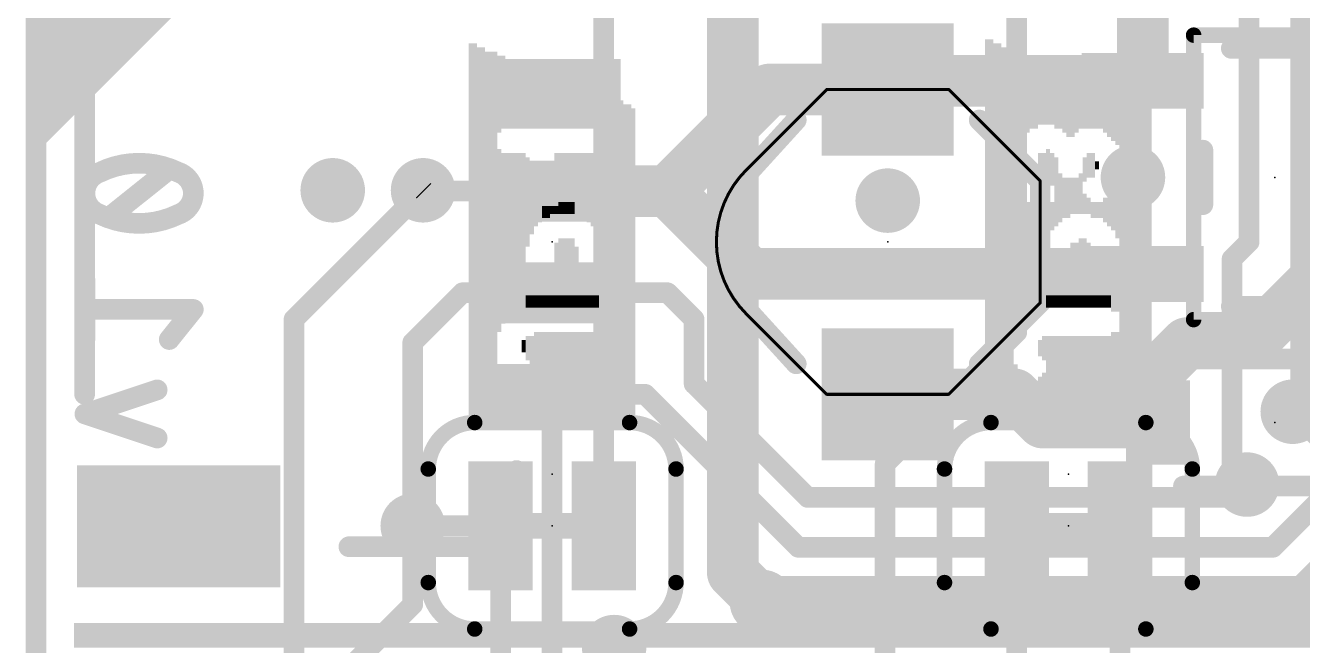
# Model space of a CAD drawing. Extents: x -31.8 to 54.9, y -15.3 to 25.5.
# Drawn here: x -0.1 to 12.46, y 8.73 to 14.83 of the extents above; entities that cross this region are included whole.
import ezdxf

# ---------------------------------------------------------------- set-up
doc = ezdxf.new("R2010")
doc.units = 0
for name, color, linetype in [('1', 12, 'CONTINUOUS'), ('16', 132, 'CONTINUOUS'), ('18', 110, 'CONTINUOUS'), ('20', 53, 'CONTINUOUS'), ('21', 41, 'CONTINUOUS'), ('22', 40, 'CONTINUOUS'), ('23', 53, 'CONTINUOUS'), ('24', 53, 'CONTINUOUS'), ('51', 53, 'CONTINUOUS')]:
    doc.layers.add(name, color=color, linetype=linetype)

# ---------------------------------------------------------------- blocks, each defined once
blk = doc.blocks.new('RECT')
blk.add_solid([(-0.5, -0.5), (0.5, -0.5), (-0.5, 0.5), (0.5, 0.5)])
blk = doc.blocks.new('ROUNDV')
at = {"const_width": 0.5}
blk.add_lwpolyline([(0, -0.25, 1), (0, 0.25, 1), (0, -0.25)], format="xyb", dxfattribs=at)

msp = doc.modelspace()

# ---------------------------------------------------------------- linework, layer by layer
at = {"layer": '1'}
for points, const_width in [([(0, 0), (0, 25.4)], 0.2032), ([(10.8919, 14.285), (10.8919, 15.8449)], 0.508), ([(7.215, 14.2), (6.215, 13.2)], 0.508), ([(8.382, 14.2), (7.215, 14.2)], 0.508), ([(8.467, 14.285), (8.382, 14.2)], 0.508), ([(10.8919, 14.285), (8.467, 14.285)], 0.508), ([(5.08, 13.2), (6.215, 13.2)], 0.508), ([(7.03, 12.385), (6.215, 13.2)], 0.508), ([(3.81, 13.208), (3.818, 13.2)], 0.2032), ([(3.818, 13.2), (5.08, 13.2)], 0.2032), ([(10.8919, 12.385), (7.03, 12.385)], 0.508), ([(11.9576, 11.7036), (12.639, 12.385)], 0.508), ([(12.639, 12.385), (13.4921, 12.385)], 0.508), ([(3.7084, 11.7094), (4.199, 12.2)], 0.2032), ([(4.199, 12.2), (5.08, 12.2)], 0.2032), ([(5.08, 12.2), (6.215, 12.2)], 0.2032), ([(6.477, 11.938), (6.215, 12.2)], 0.2032), ([(6.477, 11.303), (6.477, 11.938)], 0.2032), ([(11.3226, 11.7036), (11.042, 11.423)], 0.508), ([(11.3226, 11.7036), (11.9576, 11.7036)], 0.508), ([(3.7084, 9.906), (3.7084, 11.7094)], 0.2032), ([(11.042, 11.423), (11.042, 10.922)], 0.508), ([(8.382, 11.2), (9.628, 11.2)], 0.508), ([(9.628, 11.2), (9.906, 10.922)], 0.508), ([(7.5954, 10.1846), (6.477, 11.303)], 0.2032), ([(5.08, 11.2), (5.9958, 11.2)], 0.2032), ([(5.08, 11.2), (5.08, 8.089)], 0.2032), ([(5.9958, 11.2), (7.5014, 9.6944)], 0.2032), ([(9.906, 10.922), (11.042, 10.922)], 0.508), ([(12.3673, 11.0287), (12.773, 10.6229)], 0.2032), ([(11.9177, 10.3116), (11.7907, 10.1846)], 0.2032), ([(12.773, 10.2949), (12.1726, 9.6944)], 0.2032), ([(11.7907, 10.1846), (7.5954, 10.1846)], 0.2032), ([(13.342, 9.9963), (12.5024, 9.1567)], 0.508), ([(3.7084, 9.1304), (3.7084, 9.906)], 0.2032), ([(7.5014, 9.6944), (12.1726, 9.6944)], 0.2032), ([(12.5024, 9.1567), (7.1442, 9.1567)], 0.508), ([(2.667, 8.089), (3.7084, 9.1304)], 0.2032)]:
    msp.add_lwpolyline(points, dxfattribs=dict(at, const_width=const_width))
for points, const_width in [([(7.215, 14.327, 1), (7.215, 14.073)], 0.254), ([(7.3048, 14.1102, 1), (7.1252, 14.2898)], 0.254), ([(8.467, 14.412, 1), (8.467, 14.158)], 0.254), ([(8.5568, 14.1952, 1), (8.3772, 14.3748)], 0.254), ([(8.382, 14.073, 1), (8.382, 14.327)], 0.254), ([(10.8919, 14.158, 1), (10.8919, 14.412)], 0.254), ([(8.2922, 14.2898, 1), (8.4718, 14.1102)], 0.254), ([(10.7649, 14.285, 1), (11.0189, 14.285)], 0.254), ([(5.08, 13.327, 1), (5.08, 13.073)], 0.254), ([(6.3048, 13.2898, 1), (6.1252, 13.1102)], 0.254), ([(6.215, 13.073, 1), (6.215, 13.327)], 0.254), ([(6.1252, 13.2898, 1), (6.3048, 13.1102)], 0.254), ([(3.8459, 13.2439, 1), (3.7741, 13.1721)], 0.1016), ([(3.818, 13.2508, 1), (3.818, 13.1492)], 0.1016), ([(3.7821, 13.1641, 1), (3.8539, 13.2359)], 0.1016), ([(5.08, 13.1492, 1), (5.08, 13.2508)], 0.1016), ([(7.03, 12.512, 1), (7.03, 12.258)], 0.254), ([(6.9402, 12.2952, 1), (7.1198, 12.4748)], 0.254), ([(10.8919, 12.258, 1), (10.8919, 12.512)], 0.254), ([(12.639, 12.512, 1), (12.639, 12.258)], 0.254), ([(12.7288, 12.2952, 1), (12.5492, 12.4748)], 0.254), ([(4.199, 12.2508, 1), (4.199, 12.1492)], 0.1016), ([(4.2349, 12.1641, 1), (4.1631, 12.2359)], 0.1016), ([(5.08, 12.2508, 1), (5.08, 12.1492)], 0.1016), ([(5.08, 12.1492, 1), (5.08, 12.2508)], 0.1016), ([(6.2509, 12.2359, 1), (6.1791, 12.1641)], 0.1016), ([(6.215, 12.1492, 1), (6.215, 12.2508)], 0.1016), ([(6.5278, 11.938, 1), (6.4262, 11.938)], 0.1016), ([(6.4411, 11.9021, 1), (6.5129, 11.9739)], 0.1016), ([(11.3226, 11.8306, 1), (11.3226, 11.5766)], 0.254), ([(11.4124, 11.6138, 1), (11.2328, 11.7934)], 0.254), ([(11.9576, 11.5766, 1), (11.9576, 11.8306)], 0.254), ([(3.7592, 11.7094, 1), (3.6576, 11.7094)], 0.1016), ([(11.8678, 11.7934, 1), (12.0474, 11.6138)], 0.254), ([(3.6725, 11.7453, 1), (3.7443, 11.6735)], 0.1016), ([(11.169, 11.423, 1), (10.915, 11.423)], 0.254), ([(10.9522, 11.5128, 1), (11.1318, 11.3332)], 0.254), ([(8.382, 11.327, 1), (8.382, 11.073)], 0.254), ([(9.7178, 11.2898, 1), (9.5382, 11.1102)], 0.254), ([(9.628, 11.073, 1), (9.628, 11.327)], 0.254), ([(6.5129, 11.3389, 1), (6.4411, 11.2671)], 0.1016), ([(6.4262, 11.303, 1), (6.5278, 11.303)], 0.1016), ([(5.08, 11.2508, 1), (5.08, 11.1492)], 0.1016), ([(5.1308, 11.2, 1), (5.0292, 11.2)], 0.1016), ([(6.0317, 11.2359, 1), (5.9599, 11.1641)], 0.1016), ([(5.9958, 11.1492, 1), (5.9958, 11.2508)], 0.1016), ([(9.906, 11.049, 1), (9.906, 10.795)], 0.254), ([(9.8162, 10.8322, 1), (9.9958, 11.0118)], 0.254), ([(11.042, 10.795, 1), (11.042, 11.049)], 0.254), ([(12.4032, 11.0646, 1), (12.3313, 10.9928)], 0.1016), ([(10.915, 10.922, 1), (11.169, 10.922)], 0.254), ([(11.9536, 10.2757, 1), (11.8818, 10.3475)], 0.1016), ([(7.5954, 10.2354, 1), (7.5954, 10.1338)], 0.1016), ([(7.5595, 10.1487, 1), (7.6313, 10.2205)], 0.1016), ([(11.7548, 10.2205, 1), (11.8266, 10.1487)], 0.1016), ([(11.7907, 10.1338, 1), (11.7907, 10.2354)], 0.1016), ([(3.7592, 9.906, 1), (3.6576, 9.906)], 0.1016), ([(3.6576, 9.906, 1), (3.7592, 9.906)], 0.1016), ([(7.5014, 9.7452, 1), (7.5014, 9.6436)], 0.1016), ([(7.4655, 9.6585, 1), (7.5373, 9.7303)], 0.1016), ([(12.1366, 9.7303, 1), (12.2085, 9.6585)], 0.1016), ([(12.1726, 9.6436, 1), (12.1726, 9.7452)], 0.1016), ([(7.1442, 9.2837, 1), (7.1442, 9.0297)], 0.254), ([(12.4126, 9.2465, 1), (12.5922, 9.0669)], 0.254), ([(12.5024, 9.0297, 1), (12.5024, 9.2837)], 0.254), ([(3.6576, 9.1304, 1), (3.7592, 9.1304)], 0.1016), ([(3.7443, 9.0945, 1), (3.6725, 9.1663)], 0.1016)]:
    msp.add_lwpolyline(points, format="xyb", dxfattribs=dict(at, const_width=const_width))
at = {"layer": '16'}
for points, const_width in [([(0, 0), (0, 25.4)], 0.2032), ([(12.446, 23.368), (12.446, 11.1074)], 0.2032), ([(5.588, 22.733), (5.588, 9.906)], 0.2032), ([(11.938, 12.7), (11.938, 22.606)], 0.2032), ([(9.652, 11.811), (9.652, 22.479)], 0.2032), ([(6.858, 16.256), (6.858, 9.4428)], 0.508), ([(0.7197, 12.9413), (1.3123, 13.4154)], 0.2032), ([(2.54, 11.938), (3.81, 13.208)], 0.2032), ([(11.7704, 12.5324), (11.938, 12.7)], 0.2032), ([(11.7704, 10.4589), (11.7704, 12.5324)], 0.2032), ([(0.4826, 11.739), (0.4826, 12.3317)], 0.2032), ([(1.5494, 12.0354), (0.4826, 12.0354)], 0.2032), ([(1.3123, 11.739), (1.5494, 12.0354)], 0.2032), ([(2.54, 6.35), (2.54, 11.938)], 0.2032), ([(8.3566, 10.5156), (9.652, 11.811)], 0.2032), ([(0.4826, 11.0067), (1.1938, 11.2437)], 0.2032), ([(12.3673, 11.0287), (12.446, 11.1074)], 0.2032), ([(1.1938, 10.7696), (0.4826, 11.0067)], 0.2032), ([(8.3566, 8.4582), (8.3566, 10.5156)], 0.2032), ([(11.9177, 10.3116), (11.7704, 10.4589)], 0.2032), ([(4.572, 9.906), (3.7084, 9.906)], 0.2032), ([(4.572, 9.906), (4.572, 7.3914)], 0.2032), ([(9.652, 9.906), (9.652, 8.4836)], 0.2032), ([(10.668, 9.906), (10.668, 5.6304)], 0.2032), ([(6.858, 9.4428), (7.1442, 9.1567)], 0.508)]:
    msp.add_lwpolyline(points, dxfattribs=dict(at, const_width=const_width))
for points, const_width in [([(1.016, 13.4747, 0.1139), (0.6308, 13.3858)], 0.2032), ([(1.4012, 13.3858, 0.1139), (1.016, 13.4747)], 0.2032), ([(1.016, 13.5255, 1), (1.016, 13.4239)], 0.1016), ([(1.016, 13.4239, 1), (1.016, 13.5255)], 0.1016), ([(0.6308, 13.3858, 0.3205), (0.4826, 13.1784)], 0.2032), ([(0.6085, 13.4315, 1), (0.653, 13.3401)], 0.1016), ([(0.6472, 13.3377, 1), (0.6143, 13.4338)], 0.1016), ([(1.3441, 13.3758, 1), (1.2806, 13.4551)], 0.1016), ([(1.5494, 13.1784, 0.3205), (1.4012, 13.3858)], 0.2032), ([(1.4177, 13.4338, 1), (1.3848, 13.3377)], 0.1016), ([(1.379, 13.3401, 1), (1.4235, 13.4315)], 0.1016), ([(0.4826, 13.1784, 0.3205), (0.6308, 12.9709)], 0.2032), ([(0.5334, 13.1784, 1), (0.4318, 13.1784)], 0.1016), ([(0.4318, 13.1784, 1), (0.5334, 13.1784)], 0.1016), ([(1.4012, 12.9709, 0.3205), (1.5494, 13.1784)], 0.2032), ([(1.6002, 13.1784, 1), (1.4986, 13.1784)], 0.1016), ([(1.4986, 13.1784, 1), (1.6002, 13.1784)], 0.1016), ([(3.8459, 13.1721, 1), (3.7741, 13.2439)], 0.1016), ([(0.6308, 12.9709, 0.1139), (1.016, 12.882)], 0.2032), ([(0.653, 13.0166, 1), (0.6085, 12.9253)], 0.1016), ([(0.6143, 12.9229, 1), (0.6472, 13.019)], 0.1016), ([(1.016, 12.882, 0.1139), (1.4012, 12.9709)], 0.2032), ([(1.3848, 13.019, 1), (1.4177, 12.9229)], 0.1016), ([(1.4235, 12.9253, 1), (1.379, 13.0166)], 0.1016), ([(0.6879, 12.981, 1), (0.7514, 12.9016)], 0.1016), ([(1.016, 12.9328, 1), (1.016, 12.8312)], 0.1016), ([(1.016, 12.8312, 1), (1.016, 12.9328)], 0.1016), ([(11.8872, 12.7, 1), (11.9888, 12.7)], 0.1016), ([(11.9739, 12.6641, 1), (11.9021, 12.7359)], 0.1016), ([(11.8212, 12.5324, 1), (11.7195, 12.5324)], 0.1016), ([(11.7344, 12.5683, 1), (11.8063, 12.4964)], 0.1016), ([(0.5334, 12.3317, 1), (0.4318, 12.3317)], 0.1016), ([(0.4826, 12.0862, 1), (0.4826, 11.9846)], 0.1016), ([(1.5891, 12.0036, 1), (1.5097, 12.0671)], 0.1016), ([(1.5494, 11.9846, 1), (1.5494, 12.0862)], 0.1016), ([(2.5908, 11.938, 1), (2.4892, 11.938)], 0.1016), ([(2.5041, 11.9739, 1), (2.5759, 11.9021)], 0.1016), ([(1.2727, 11.7708, 1), (1.352, 11.7073)], 0.1016), ([(9.6012, 11.811, 1), (9.7028, 11.811)], 0.1016), ([(9.6879, 11.7751, 1), (9.6161, 11.8469)], 0.1016), ([(0.4318, 11.739, 1), (0.5334, 11.739)], 0.1016), ([(1.2099, 11.1955, 1), (1.1777, 11.2919)], 0.1016), ([(12.4819, 11.0715, 1), (12.4101, 11.1433)], 0.1016), ([(0.4987, 11.0549, 1), (0.4665, 10.9585)], 0.1016), ([(0.4665, 11.0549, 1), (0.4987, 10.9585)], 0.1016), ([(12.3313, 11.0646, 1), (12.4032, 10.9928)], 0.1016), ([(12.3952, 11.1074, 1), (12.4968, 11.1074)], 0.1016), ([(1.1777, 10.7214, 1), (1.2099, 10.8178)], 0.1016), ([(8.4074, 10.5156, 1), (8.3058, 10.5156)], 0.1016), ([(8.3207, 10.5515, 1), (8.3925, 10.4797)], 0.1016), ([(11.8063, 10.4949, 1), (11.7344, 10.423)], 0.1016), ([(11.7195, 10.4589, 1), (11.8212, 10.4589)], 0.1016), ([(11.8818, 10.2757, 1), (11.9536, 10.3475)], 0.1016), ([(3.7084, 9.9568, 1), (3.7084, 9.8552)], 0.1016), ([(4.6228, 9.906, 1), (4.5212, 9.906)], 0.1016), ([(4.572, 9.8552, 1), (4.572, 9.9568)], 0.1016), ([(5.5372, 9.906, 1), (5.6388, 9.906)], 0.1016), ([(9.7028, 9.906, 1), (9.6012, 9.906)], 0.1016), ([(10.7188, 9.906, 1), (10.6172, 9.906)], 0.1016), ([(6.9478, 9.5327, 1), (6.7682, 9.353)], 0.254), ([(6.731, 9.4428, 1), (6.985, 9.4428)], 0.254), ([(7.0543, 9.0669, 1), (7.234, 9.2465)], 0.254)]:
    msp.add_lwpolyline(points, format="xyb", dxfattribs=dict(at, const_width=const_width))
at = {"layer": '20', "const_width": 0.2032}
msp.add_lwpolyline([(0, 25.4), (0, 0)], dxfattribs=at)
at = {"layer": '21', "const_width": 0.2032}
for points in [[(11.684, 25.4), (0, 13.716)], [(0, 13.716), (0, 18.161)], [(0, 14.8336), (1.1176, 14.8336)], [(0, 14.6304), (0.9144, 14.6304)], [(11.7626, 14.605), (12.6214, 14.605)], [(0, 14.4272), (0.7112, 14.4272)], [(0, 14.224), (0.508, 14.224)], [(0.48, 14.2), (0.48, 11.2)], [(0, 14.0208), (0.3048, 14.0208)], [(7.482, 13.9), (7.0081, 13.3783)], [(9.282, 13.9), (9.882, 13.3)], [(0, 13.8176), (0.1016, 13.8176)], [(11.4832, 13.0666), (11.4832, 13.6034)], [(9.882, 13.3), (9.882, 12.1)], [(9.882, 12.1), (9.282, 11.5)], [(7.0081, 12.0217), (7.482, 11.5)], [(12.6214, 12.065), (11.7626, 12.065)], [(13.092, 11.547), (11.292, 11.547)], [(4.73, 10.45), (4.73, 9.7)], [(13.092, 10.297), (11.292, 10.297)], [(4.73, 9.7), (3.08, 9.7)]]:
    msp.add_lwpolyline(points, dxfattribs=at)
at = {"layer": '21'}
for points, const_width in [([(0, 14.8844, 1), (0, 14.7828)], 0.1016), ([(1.1176, 14.7828, 1), (1.1176, 14.8844)], 0.1016), ([(0, 14.6812, 1), (0, 14.5796)], 0.1016), ([(0.9144, 14.5796, 1), (0.9144, 14.6812)], 0.1016), ([(11.7626, 14.6558, 1), (11.7626, 14.5542)], 0.1016), ([(0, 14.478, 1), (0, 14.3764)], 0.1016), ([(0.7112, 14.3764, 1), (0.7112, 14.478)], 0.1016), ([(0, 14.2748, 1), (0, 14.1732)], 0.1016), ([(0.508, 14.1732, 1), (0.508, 14.2748)], 0.1016), ([(0.5308, 14.2, 1), (0.4292, 14.2)], 0.1016), ([(0, 14.0716, 1), (0, 13.97)], 0.1016), ([(0.3048, 13.97, 1), (0.3048, 14.0716)], 0.1016), ([(7.5196, 13.8658, 1), (7.4444, 13.9342)], 0.1016), ([(9.3179, 13.9359, 1), (9.2461, 13.8641)], 0.1016), ([(0, 13.8684, 1), (0, 13.7668)], 0.1016), ([(0.1016, 13.7668, 1), (0.1016, 13.8684)], 0.1016), ([(-0.0359, 13.7519, 1), (0.0359, 13.6801)], 0.1016), ([(-0.0508, 13.716, 1), (0.0508, 13.716)], 0.1016), ([(11.534, 13.6034, 1), (11.4324, 13.6034)], 0.1016), ([(7.0081, 13.3783, 0.391), (7.0081, 12.0217)], 0.2032), ([(6.9705, 13.4125, 1), (7.0457, 13.3441)], 0.1016), ([(7.0454, 13.3438, 1), (6.9708, 13.4128)], 0.1016), ([(9.9328, 13.3, 1), (9.8312, 13.3)], 0.1016), ([(9.8461, 13.2641, 1), (9.9179, 13.3359)], 0.1016), ([(11.4324, 13.0666, 1), (11.534, 13.0666)], 0.1016), ([(9.9179, 12.0641, 1), (9.8461, 12.1359)], 0.1016), ([(7.0457, 12.0559, 1), (6.9705, 11.9875)], 0.1016), ([(6.9708, 11.9872, 1), (7.0454, 12.0562)], 0.1016), ([(9.8312, 12.1, 1), (9.9328, 12.1)], 0.1016), ([(11.7626, 12.1158, 1), (11.7626, 12.0142)], 0.1016), ([(7.4444, 11.4658, 1), (7.5196, 11.5342)], 0.1016), ([(9.2461, 11.5359, 1), (9.3179, 11.4641)], 0.1016), ([(11.292, 11.5978, 1), (11.292, 11.4962)], 0.1016), ([(0.4292, 11.2, 1), (0.5308, 11.2)], 0.1016), ([(4.7808, 10.45, 1), (4.6792, 10.45)], 0.1016), ([(11.292, 10.3478, 1), (11.292, 10.2462)], 0.1016), ([(3.08, 9.7508, 1), (3.08, 9.6492)], 0.1016), ([(4.73, 9.6492, 1), (4.73, 9.7508)], 0.1016), ([(4.6792, 9.7, 1), (4.7808, 9.7)], 0.1016)]:
    msp.add_lwpolyline(points, format="xyb", dxfattribs=dict(at, const_width=const_width))
at = {"layer": '22'}
for points, const_width in [([(4.318, 10.922, 0.4142), (3.8608, 10.4648)], 0.1524), ([(4.318, 10.9601, 1), (4.318, 10.8839)], 0.0762), ([(4.318, 10.8839, 1), (4.318, 10.9601)], 0.0762), ([(6.2992, 10.4648, 0.4142), (5.842, 10.922)], 0.1524), ([(5.842, 10.9601, 1), (5.842, 10.8839)], 0.0762), ([(5.842, 10.8839, 1), (5.842, 10.9601)], 0.0762), ([(9.398, 10.922, 0.4142), (8.9408, 10.4648)], 0.1524), ([(9.398, 10.9601, 1), (9.398, 10.8839)], 0.0762), ([(9.398, 10.8839, 1), (9.398, 10.9601)], 0.0762), ([(11.3792, 10.4648, 0.4142), (10.922, 10.922)], 0.1524), ([(10.922, 10.9601, 1), (10.922, 10.8839)], 0.0762), ([(10.922, 10.8839, 1), (10.922, 10.9601)], 0.0762), ([(3.8989, 10.4648, 1), (3.8227, 10.4648)], 0.0762), ([(3.8227, 10.4648, 1), (3.8989, 10.4648)], 0.0762), ([(6.3373, 10.4648, 1), (6.2611, 10.4648)], 0.0762), ([(6.2611, 10.4648, 1), (6.3373, 10.4648)], 0.0762), ([(8.9789, 10.4648, 1), (8.9027, 10.4648)], 0.0762), ([(8.9027, 10.4648, 1), (8.9789, 10.4648)], 0.0762), ([(11.4173, 10.4648, 1), (11.3411, 10.4648)], 0.0762), ([(11.3411, 10.4648, 1), (11.4173, 10.4648)], 0.0762), ([(3.8608, 9.3472, 0.4142), (4.318, 8.89)], 0.1524), ([(3.8989, 9.3472, 1), (3.8227, 9.3472)], 0.0762), ([(5.842, 8.89, 0.4142), (6.2992, 9.3472)], 0.1524), ([(6.3373, 9.3472, 1), (6.2611, 9.3472)], 0.0762), ([(8.9408, 9.3472, 0.4142), (9.398, 8.89)], 0.1524), ([(8.9789, 9.3472, 1), (8.9027, 9.3472)], 0.0762), ([(10.922, 8.89, 0.4142), (11.3792, 9.3472)], 0.1524), ([(11.4173, 9.3472, 1), (11.3411, 9.3472)], 0.0762), ([(3.8227, 9.3472, 1), (3.8989, 9.3472)], 0.0762), ([(6.2611, 9.3472, 1), (6.3373, 9.3472)], 0.0762), ([(8.9027, 9.3472, 1), (8.9789, 9.3472)], 0.0762), ([(11.3411, 9.3472, 1), (11.4173, 9.3472)], 0.0762), ([(4.318, 8.9281, 1), (4.318, 8.8519)], 0.0762), ([(4.318, 8.8519, 1), (4.318, 8.9281)], 0.0762), ([(5.842, 8.9281, 1), (5.842, 8.8519)], 0.0762), ([(5.842, 8.8519, 1), (5.842, 8.9281)], 0.0762), ([(9.398, 8.9281, 1), (9.398, 8.8519)], 0.0762), ([(9.398, 8.8519, 1), (9.398, 8.9281)], 0.0762), ([(10.922, 8.9281, 1), (10.922, 8.8519)], 0.0762), ([(10.922, 8.8519, 1), (10.922, 8.9281)], 0.0762)]:
    msp.add_lwpolyline(points, format="xyb", dxfattribs=dict(at, const_width=const_width))
at = {"layer": '22', "const_width": 0.1524}
for points in [[(5.842, 10.922), (4.318, 10.922)], [(10.922, 10.922), (9.398, 10.922)], [(3.8608, 9.3472), (3.8608, 10.4648)], [(6.2992, 9.3472), (6.2992, 10.4648)], [(8.9408, 9.3472), (8.9408, 10.4648)], [(11.3792, 9.3472), (11.3792, 10.4648)], [(4.318, 8.89), (5.842, 8.89)], [(9.398, 8.89), (10.922, 8.89)]]:
    msp.add_lwpolyline(points, dxfattribs=at)
at = {"layer": '23'}
for p in [(12.192, 13.335), (5.08, 12.7), (8.382, 12.7), (12.192, 10.922)]:
    msp.add_point(p, dxfattribs=at)
at = {"layer": '24'}
for p in [(5.08, 10.414), (10.16, 10.414), (5.08, 9.906), (10.16, 9.906)]:
    msp.add_point(p, dxfattribs=at)
at = {"layer": '51'}
for points, const_width in [([(11.392, 11.935), (11.392, 14.735)], 0.1524), ([(11.392, 14.735), (12.992, 14.735)], 0.1524), ([(7.782, 14.2), (6.9891, 13.4071)], 0.03), ([(8.982, 14.2), (7.782, 14.2)], 0.03), ([(9.882, 13.3), (8.982, 14.2)], 0.03), ([(9.882, 12.1), (9.882, 13.3)], 0.03), ([(8.982, 11.2), (9.882, 12.1)], 0.03), ([(6.9891, 11.9929), (7.782, 11.2)], 0.03), ([(11.392, 11.935), (12.992, 11.935)], 0.1524), ([(7.782, 11.2), (8.982, 11.2)], 0.03)]:
    msp.add_lwpolyline(points, dxfattribs=dict(at, const_width=const_width))
for points, const_width in [([(11.4301, 14.735, 1), (11.3539, 14.735)], 0.0762), ([(11.392, 14.7731, 1), (11.392, 14.6969)], 0.0762), ([(7.782, 14.2075, 1), (7.782, 14.1925)], 0.015), ([(7.7873, 14.1947, 1), (7.7767, 14.2053)], 0.015), ([(8.9873, 14.2053, 1), (8.9767, 14.1947)], 0.015), ([(8.982, 14.1925, 1), (8.982, 14.2075)], 0.015), ([(6.9891, 13.4071, 0.4142), (6.9891, 11.9929)], 0.03), ([(6.9838, 13.4124, 1), (6.9944, 13.4018)], 0.015), ([(6.9944, 13.4018, 1), (6.9838, 13.4124)], 0.015), ([(9.8895, 13.3, 1), (9.8745, 13.3)], 0.015), ([(9.8767, 13.2947, 1), (9.8873, 13.3053)], 0.015), ([(9.8745, 12.1, 1), (9.8895, 12.1)], 0.015), ([(9.8873, 12.0947, 1), (9.8767, 12.1053)], 0.015), ([(6.9944, 11.9982, 1), (6.9838, 11.9876)], 0.015), ([(6.9838, 11.9876, 1), (6.9944, 11.9982)], 0.015), ([(11.392, 11.9731, 1), (11.392, 11.8969)], 0.0762), ([(11.3539, 11.935, 1), (11.4301, 11.935)], 0.0762), ([(7.782, 11.2075, 1), (7.782, 11.1925)], 0.015), ([(7.7767, 11.1947, 1), (7.7873, 11.2053)], 0.015), ([(8.9767, 11.2053, 1), (8.9873, 11.1947)], 0.015), ([(8.982, 11.1925, 1), (8.982, 11.2075)], 0.015)]:
    msp.add_lwpolyline(points, format="xyb", dxfattribs=dict(at, const_width=const_width))

# ---------------------------------------------------------------- block references
at = {"layer": '1', "xscale": 1.3, "yscale": 1.3}
for p in [(8.382, 14.2), (8.382, 11.2)]:
    msp.add_blockref('RECT', p, dxfattribs=at)
at = {"layer": '1'}
for p, xscale, yscale, rotation in [((5.08, 14.2), 0.6, 1.35, 270), ((10.8919, 14.285), 0.55, 1.2, 90), ((5.08, 13.2), 0.6, 1.35, 270), ((10.8919, 12.385), 0.55, 1.2, 90), ((5.08, 12.2), 0.6, 1.35, 270), ((5.08, 11.2), 0.6, 1.35, 270), ((11.042, 10.922), 0.63, 0.83, 180), ((1.405, 9.9), 1.2, 2, 270)]:
    msp.add_blockref('RECT', p, dxfattribs=dict(at, xscale=xscale, yscale=yscale, rotation=rotation))
at = {"layer": '16', "rotation": 180}
for p, xscale, yscale in [((4.572, 9.906), 0.635, 1.27), ((5.588, 9.906), 0.635, 1.27), ((9.652, 9.906), 0.635, 1.27), ((10.668, 9.906), 0.635, 1.27), ((5.08, 9.906), 0.4064, 0.254), ((10.16, 9.906), 0.4064, 0.254)]:
    msp.add_blockref('RECT', p, dxfattribs=dict(at, xscale=xscale, yscale=yscale))
at = {"layer": '18', "xscale": 0.635, "yscale": 0.635}
for p in [(10.795, 13.335), (10.795, 13.335), (2.921, 13.208), (2.921, 13.208), (3.81, 13.208), (3.81, 13.208), (8.382, 13.1064), (8.382, 13.1064), (12.3673, 11.0287), (12.3673, 11.0287), (11.9177, 10.3116), (11.9177, 10.3116), (3.7084, 9.906), (3.7084, 9.906), (7.1442, 9.1567), (7.1442, 9.1567), (5.6896, 8.7122), (5.6896, 8.7122)]:
    msp.add_blockref('ROUNDV', p, dxfattribs=at)
at = {"layer": '22', "yscale": 0.04}
for p, xscale, rotation in [((4.28, 12.794), 3.72, 90), ((4.32, 12.794), 3.72, 90), ((4.36, 12.774), 3.68, 90), ((4.4, 12.774), 3.68, 90), ((9.36, 12.794), 3.8, 90), ((9.4, 12.794), 3.8, 90), ((9.44, 12.774), 3.76, 90), ((9.48, 12.774), 3.76, 90), ((9.52, 12.754), 3.72, 90), ((9.56, 12.754), 3.72, 90), ((9.6, 12.754), 3.72, 90), ((4.44, 12.754), 3.64, 90), ((4.48, 12.754), 3.64, 90), ((4.52, 12.754), 3.64, 90), ((4.56, 14.154), 0.76, 90), ((4.6, 14.174), 0.72, 90), ((4.64, 14.154), 0.68, 90), ((4.68, 14.154), 0.68, 90), ((4.72, 14.154), 0.68, 90), ((4.76, 14.134), 0.64, 90), ((4.8, 14.134), 0.64, 90), ((9.64, 14.094), 0.96, 90), ((9.68, 14.134), 0.88, 90), ((9.72, 14.134), 0.8, 90), ((9.76, 14.154), 0.76, 90), ((9.8, 14.174), 0.72, 90), ((9.84, 14.154), 0.68, 90), ((9.88, 14.174), 0.64, 90), ((9.92, 14.154), 0.6, 90), ((9.96, 14.154), 0.6, 90), ((10, 14.154), 0.6, 90), ((4.84, 14.114), 0.6, 90), ((4.88, 14.114), 0.6, 90), ((4.92, 14.114), 0.6, 90), ((4.96, 14.094), 0.56, 90), ((5, 14.094), 0.56, 90), ((5.04, 14.074), 0.52, 90), ((5.08, 14.074), 0.52, 90), ((5.12, 14.074), 0.52, 90), ((5.16, 14.074), 0.52, 90), ((10.04, 14.114), 0.6, 90), ((10.08, 14.114), 0.6, 90), ((10.12, 14.074), 0.6, 90), ((10.16, 14.054), 0.64, 90), ((10.2, 14.054), 0.64, 90), ((10.24, 14.074), 0.6, 90), ((10.28, 14.074), 0.52, 90), ((10.32, 14.074), 0.52, 90), ((5.2, 14.054), 0.48, 90), ((5.24, 14.054), 0.48, 90), ((5.28, 14.034), 0.44, 90), ((5.32, 14.034), 0.44, 90), ((5.36, 14.034), 0.44, 90), ((5.4, 14.014), 0.4, 90), ((5.44, 14.014), 0.4, 90), ((10.36, 14.054), 0.48, 90), ((10.4, 14.054), 0.48, 90), ((10.44, 14.054), 0.48, 90), ((10.48, 14.034), 0.44, 90), ((10.52, 14.014), 0.48, 90), ((10.56, 13.974), 0.48, 90), ((10.6, 13.954), 0.52, 90), ((10.64, 13.934), 0.56, 90), ((5.48, 13.994), 0.36, 90), ((5.52, 13.994), 0.36, 90), ((5.56, 13.974), 0.4, 90), ((5.6, 12.534), 3.2, 90), ((5.64, 12.534), 3.2, 90), ((5.68, 12.514), 3.16, 90), ((5.72, 12.514), 3.16, 90), ((5.76, 12.514), 3.16, 90), ((10.68, 13.854), 0.64, 90), ((10.72, 12.534), 3.28, 90), ((10.76, 12.514), 3.24, 90), ((10.8, 12.514), 3.24, 90), ((10.84, 12.514), 3.24, 90), ((10.88, 12.494), 3.2, 90), ((10.92, 12.494), 3.2, 90), ((5.8, 12.494), 3.12, 90), ((5.84, 12.494), 3.12, 90), ((5.88, 12.474), 3.08, 90), ((10.96, 12.474), 3.16, 90), ((4.56, 12.994), 1.24, 90), ((4.6, 12.994), 1.16, 90), ((4.64, 12.994), 1.16, 90), ((4.68, 12.994), 1.16, 90), ((4.72, 12.994), 1.16, 90), ((4.76, 12.994), 1.16, 90), ((4.8, 12.994), 1.16, 90), ((5.12, 13.454), 0.24, 90), ((5.16, 13.454), 0.24, 90), ((5.2, 13.454), 0.24, 90), ((5.24, 13.454), 0.24, 90), ((5.28, 13.474), 0.2, 90), ((5.32, 13.474), 0.2, 90), ((5.36, 13.474), 0.2, 90), ((5.4, 13.474), 0.2, 90), ((5.44, 13.494), 0.16, 90), ((5.48, 13.494), 0.16, 90), ((5.52, 13.494), 0.16, 90), ((5.56, 13.474), 0.2, 90), ((9.88, 13.454), 0.24, 90), ((9.92, 13.434), 0.28, 90), ((9.96, 13.454), 0.32, 90), ((10, 13.414), 0.32, 90), ((10.36, 13.454), 0.24, 90), ((10.4, 13.454), 0.24, 90), ((4.84, 13.094), 0.88, 90), ((10.04, 13.194), 0.68, 90), ((10.32, 13.414), 0.24, 90), ((10.44, 13.454), 0.08, 90), ((10.08, 13.134), 0.48, 90), ((10.12, 13.134), 0.4, 90), ((10.16, 13.134), 0.4, 90), ((10.2, 13.154), 0.36, 90), ((10.24, 13.154), 0.36, 90), ((10.28, 13.174), 0.4, 90), ((10.68, 12.114), 2.44, 90), ((9.64, 12.814), 0.88, 90), ((10.64, 12.994), 0.52, 90), ((5.16, 13.034), 0.12, 90), ((5.2, 13.034), 0.12, 90), ((5.24, 13.034), 0.12, 90), ((5.28, 13.034), 0.12, 90), ((5.32, 13.054), 0.16, 90), ((5.36, 13.034), 0.2, 90), ((5.4, 13.034), 0.2, 90), ((5.44, 13.014), 0.24, 90), ((5.48, 13.014), 0.32, 90), ((5.52, 12.994), 0.36, 90), ((5.56, 12.954), 0.44, 90), ((9.68, 12.794), 0.76, 90), ((9.72, 12.774), 0.72, 90), ((9.76, 12.754), 0.68, 90), ((9.8, 12.754), 0.68, 90), ((10, 12.954), 0.28, 90), ((10.32, 13.074), 0.2, 90), ((10.36, 13.054), 0.16, 90), ((10.4, 13.014), 0.16, 90), ((10.44, 13.014), 0.16, 90), ((10.48, 13.014), 0.16, 90), ((10.52, 13.014), 0.24, 90), ((10.56, 12.994), 0.28, 90), ((10.6, 12.994), 0.36, 90), ((4.88, 12.914), 0.28, 90), ((4.92, 12.954), 0.2, 90), ((4.96, 12.974), 0.16, 90), ((5, 12.994), 0.12, 90), ((5.04, 12.994), 0.12, 90), ((5.08, 13.014), 0.08, 90), ((5.12, 13.014), 0.08, 90), ((9.84, 12.734), 0.64, 90), ((9.88, 12.734), 0.64, 90), ((9.92, 12.854), 0.4, 90), ((9.96, 12.914), 0.28, 90), ((5.12, 12.554), 0.28, 90), ((5.16, 12.574), 0.32, 90), ((5.2, 12.574), 0.32, 90), ((5.24, 12.574), 0.32, 90), ((5.28, 12.574), 0.32, 90), ((10.2, 12.554), 0.28, 90), ((10.24, 12.554), 0.28, 90), ((10.28, 12.574), 0.32, 90), ((10.32, 12.574), 0.32, 90), ((10.36, 12.554), 0.28, 90), ((5.32, 12.534), 0.24, 90), ((10.4, 12.534), 0.24, 90), ((4.56, 12.014), 0.4, 90), ((9.64, 12.014), 0.4, 90), ((4.6, 12.034), 0.28, 90), ((4.64, 12.054), 0.24, 90), ((4.68, 12.074), 0.2, 90), ((4.72, 12.074), 0.2, 90), ((4.76, 12.094), 0.16, 90), ((4.8, 12.094), 0.16, 90), ((4.84, 12.114), 0.12, 90), ((4.88, 12.114), 0.12, 90), ((4.92, 12.114), 0.12, 90), ((4.96, 12.114), 0.12, 90), ((5, 12.114), 0.12, 90), ((5.04, 12.114), 0.12, 90), ((5.08, 12.114), 0.12, 90), ((5.12, 12.114), 0.12, 90), ((5.16, 12.114), 0.12, 90), ((5.2, 12.114), 0.12, 90), ((5.24, 12.114), 0.12, 90), ((5.28, 12.114), 0.12, 90), ((5.32, 12.114), 0.12, 90), ((5.36, 12.114), 0.12, 90), ((5.4, 12.114), 0.12, 90), ((5.44, 12.114), 0.12, 90), ((5.48, 12.114), 0.12, 90), ((5.52, 12.114), 0.12, 90), ((5.56, 12.094), 0.16, 90), ((9.68, 12.034), 0.28, 90), ((9.72, 12.054), 0.24, 90), ((9.76, 12.074), 0.2, 90), ((9.8, 12.074), 0.2, 90), ((9.84, 12.094), 0.16, 90), ((9.88, 12.094), 0.16, 90), ((9.92, 12.094), 0.16, 90), ((9.96, 12.114), 0.12, 90), ((10, 12.114), 0.12, 90), ((10.04, 12.114), 0.12, 90), ((10.08, 12.114), 0.12, 90), ((10.12, 12.114), 0.12, 90), ((10.16, 12.114), 0.12, 90), ((10.2, 12.114), 0.12, 90), ((10.24, 12.114), 0.12, 90), ((10.28, 12.114), 0.12, 90), ((10.32, 12.114), 0.12, 90), ((10.36, 12.114), 0.12, 90), ((10.4, 12.114), 0.12, 90), ((10.44, 12.114), 0.12, 90), ((10.48, 12.114), 0.12, 90), ((10.52, 12.114), 0.12, 90), ((10.56, 12.114), 0.12, 90), ((10.6, 12.094), 0.16, 90), ((10.64, 12.094), 0.16, 90), ((4.92, 11.374), 0.88, 90), ((4.96, 11.374), 0.88, 90), ((5, 11.374), 0.88, 90), ((5.04, 11.374), 0.88, 90), ((5.08, 11.374), 0.88, 90), ((5.12, 11.374), 0.88, 90), ((5.16, 11.374), 0.88, 90), ((5.2, 11.374), 0.88, 90), ((5.24, 11.374), 0.88, 90), ((5.28, 11.374), 0.88, 90), ((5.32, 11.374), 0.88, 90), ((5.36, 11.374), 0.88, 90), ((5.4, 11.374), 0.88, 90), ((5.44, 11.374), 0.88, 90), ((5.48, 11.374), 0.88, 90), ((5.52, 11.374), 0.88, 90), ((5.56, 11.374), 0.88, 90), ((10.6, 11.354), 0.92, 90), ((10.64, 11.354), 0.92, 90), ((4.8, 11.674), 0.12, 90), ((4.84, 11.654), 0.24, 90), ((4.88, 11.354), 0.84, 90), ((9.88, 11.654), 0.16, 90), ((9.92, 11.654), 0.24, 90), ((9.96, 11.334), 0.88, 90), ((10, 11.334), 0.88, 90), ((10.04, 11.334), 0.88, 90), ((10.08, 11.334), 0.88, 90), ((10.12, 11.334), 0.88, 90), ((10.16, 11.334), 0.88, 90), ((10.2, 11.334), 0.88, 90), ((10.24, 11.334), 0.88, 90), ((10.28, 11.334), 0.88, 90), ((10.32, 11.334), 0.88, 90), ((10.36, 11.334), 0.88, 90), ((10.4, 11.334), 0.88, 90), ((10.44, 11.334), 0.88, 90), ((10.48, 11.334), 0.88, 90), ((10.52, 11.334), 0.88, 90), ((10.56, 11.334), 0.88, 90), ((4.56, 11.214), 0.56, 90), ((4.6, 11.194), 0.52, 90), ((9.64, 11.194), 0.6, 90), ((4.64, 11.154), 0.44, 90), ((4.68, 11.154), 0.44, 90), ((4.72, 11.134), 0.4, 90), ((4.76, 11.134), 0.4, 90), ((4.8, 11.154), 0.44, 90), ((4.84, 11.174), 0.48, 90), ((9.68, 11.154), 0.52, 90), ((9.72, 11.134), 0.48, 90), ((9.76, 11.114), 0.44, 90), ((9.8, 11.114), 0.44, 90), ((9.84, 11.114), 0.44, 90), ((9.88, 11.134), 0.48, 90), ((9.92, 11.154), 0.52, 90), ((12.754, 8.928), 24.76, 180), ((12.754, 8.888), 24.76, 180), ((12.754, 8.848), 24.76, 180), ((12.754, 8.808), 24.76, 180), ((12.754, 8.768), 24.76, 180), ((12.754, 8.728), 24.76, 180)]:
    msp.add_blockref('RECT', p, dxfattribs=dict(at, xscale=xscale, rotation=rotation))
at = {"layer": '51', "xscale": 0.5, "yscale": 0.65, "rotation": 90}
for p in [(11.017, 14.285), (11.017, 12.385)]:
    msp.add_blockref('RECT', p, dxfattribs=at)

doc.saveas('drawing.dxf')
